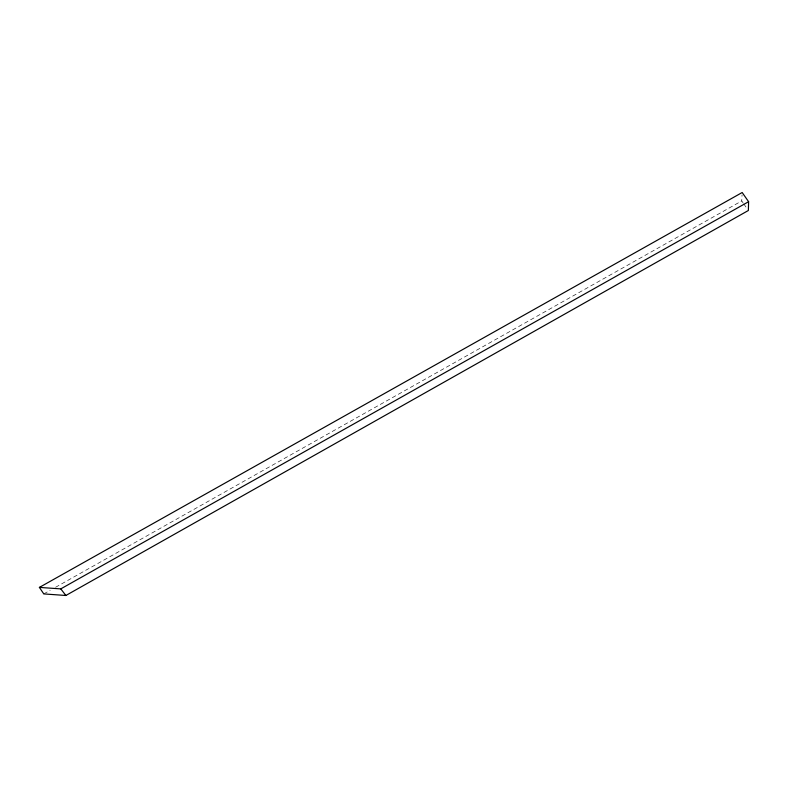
<?xml version="1.0" encoding="UTF-8"?>
<svg xmlns="http://www.w3.org/2000/svg" width="788" height="788" viewBox="0 0 788 788"><rect width="100%" height="100%" fill="white"/><g stroke="black" fill="none" stroke-linecap="round" stroke-linejoin="round"><path stroke-width="0.59" stroke-dasharray="3.94 2.96" d="M743.064 202.841L741.744 200.93L742.05 194.922M43.783 593.916L50.215 590.291M55.584 587.277L741.744 200.93M743.724 203.797L746.374 207.618"/><path stroke-width="1.18" d="M748.6 201.698L748.364 210.494L65.877 595.482L43.783 593.916L39.4 587.405L742.178 192.518L748.6 201.698L60.784 588.882L39.4 587.405M60.784 588.882L65.877 595.482"/></g></svg>
